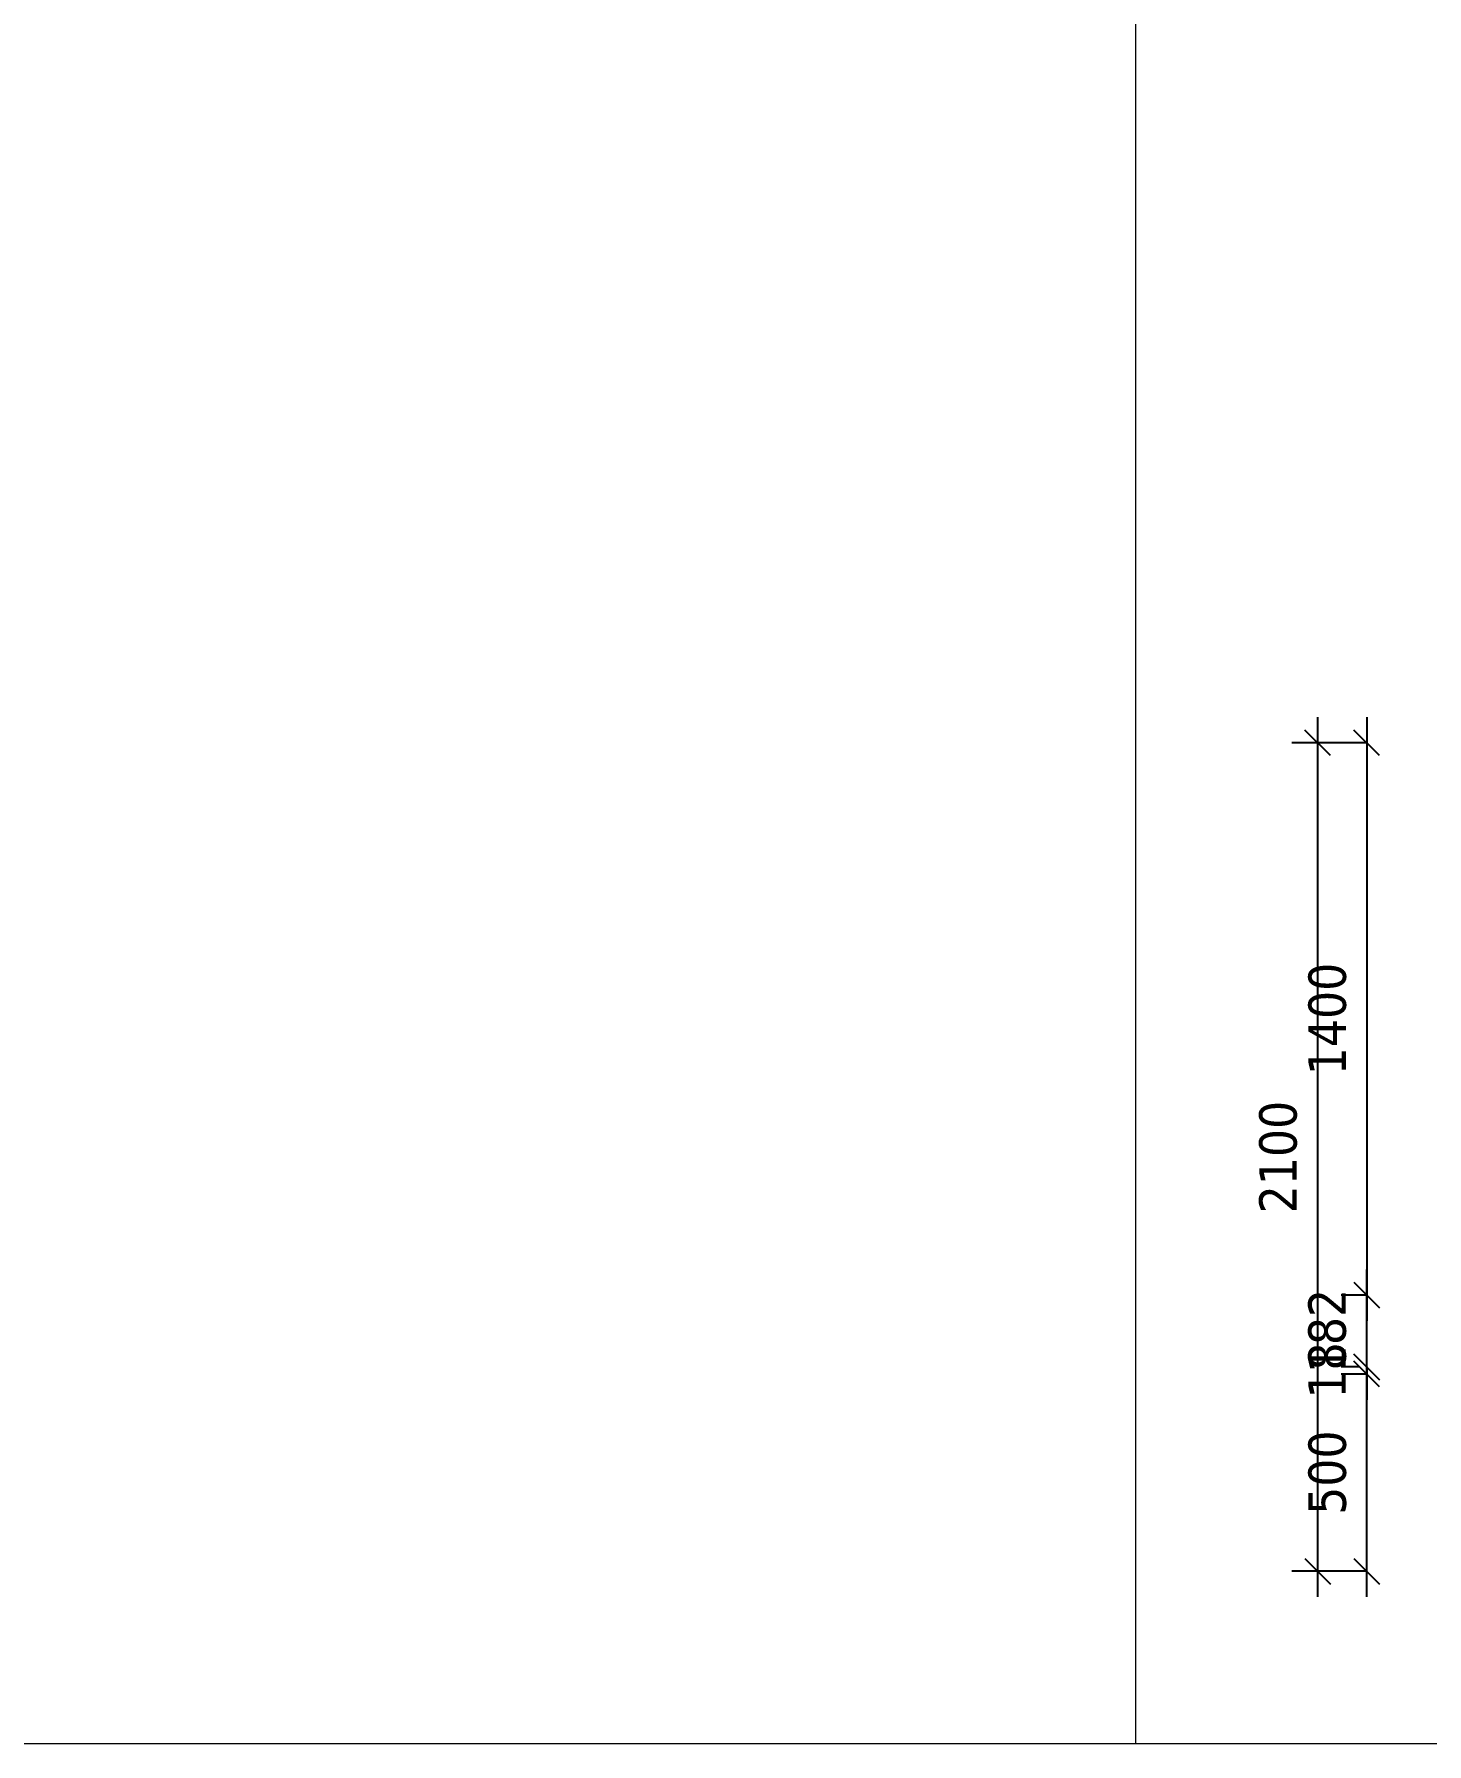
# Model space of a CAD drawing. Header units: millimetres. Extents: x 4065046 to 4134868, y -1476535 to -1460275.
# Drawn here: x 4081011 to 4084540, y -1476535 to -1472202 of the extents above; entities that cross this region are included whole.
import ezdxf

# ---------------------------------------------------------------- set-up
doc = ezdxf.new("R2010")
doc.units = ezdxf.units.MM
doc.header["$LTSCALE"] = 15
doc.header["$PDMODE"] = 35
doc.styles.add('ROMANS', font='tahoma.ttf')
doc.dimstyles.new('MD50', dxfattribs={"dimscale": 50, "dimtxt": 1.9, "dimasz": 1.3, "dimexe": 1.3, "dimexo": 2.38, "dimgap": 1, "dimtad": 1, "dimdec": 0, "dimzin": 3, "dimdsep": 46, "dimtxsty": 'ROMANS', "dimblk": 'OBLIQUE', "dimcen": -1.9, "dimdle": 1.3, "dimclrd": 150, "dimclre": 150, "dimclrt": 256, "dimadec": 0, "dimazin": 0, "dimtfac": 1, "dimtdec": 0, "dimtix": 1, "dimtmove": 2, "dimatfit": 3, "dimfxl": 1, "dimtolj": 1, "dimtzin": 3, "dimarcsym": 0})

# ---------------------------------------------------------------- blocks, each defined once
blk = doc.blocks.new('_Oblique')
at = {"color": 0, "linetype": 'ByBlock', "lineweight": -2}
blk.add_line((-0.5, -0.5), (0.5, 0.5), dxfattribs=at)
blk = doc.blocks.new('*D214')
at = {"color": 150, "lineweight": -2, "ltscale": 0.25, "transparency": 16777216}
for p, q in [((4084387.6, -1473932.9), (4084387.6, -1475462.9)), ((4084385.5, -1473997.9), (4084322.6, -1473997.9)), ((4084385.5, -1475397.9), (4084322.6, -1475397.9))]:
    blk.add_line(p, q, dxfattribs=at)
at = {"layer": 'Defpoints', "color": 0, "ltscale": 0.25, "transparency": 16777216}
for p in [(4084504.5, -1473997.9), (4084387.6, -1475397.9), (4084504.5, -1475397.9)]:
    blk.add_point(p, dxfattribs=at)
at = {"color": 150, "lineweight": -2, "ltscale": 0.25, "transparency": 16777216, "xscale": 65, "yscale": 65, "zscale": 65}
for p, rotation in [((4084387.6, -1473997.9), 90), ((4084387.6, -1475397.9), 270)]:
    blk.add_blockref('_Oblique', p, dxfattribs=dict(at, rotation=rotation))
at = {"lineweight": 20, "ltscale": 0.25, "transparency": 16777216, "insert": (4084288.1, -1474697.9), "char_height": 95, "attachment_point": 5, "rotation": 90, "style": 'ROMANS'}
blk.add_mtext('\\A1;1400', dxfattribs=at)
blk = doc.blocks.new('*D215')
at = {"color": 150, "lineweight": -2, "ltscale": 0.25, "transparency": 16777216}
for p, q in [((4084262.9, -1473932.9), (4084262.9, -1476162.9)), ((4084385.5, -1473997.9), (4084197.9, -1473997.9)), ((4084385.5, -1476097.9), (4084197.9, -1476097.9))]:
    blk.add_line(p, q, dxfattribs=at)
at = {"layer": 'Defpoints', "color": 0, "ltscale": 0.25, "transparency": 16777216}
for p in [(4084504.5, -1473997.9), (4084262.9, -1476097.9), (4084504.5, -1476097.9)]:
    blk.add_point(p, dxfattribs=at)
at = {"color": 150, "lineweight": -2, "ltscale": 0.25, "transparency": 16777216, "xscale": 65, "yscale": 65, "zscale": 65}
for p, rotation in [((4084262.9, -1473997.9), 90), ((4084262.9, -1476097.9), 270)]:
    blk.add_blockref('_Oblique', p, dxfattribs=dict(at, rotation=rotation))
at = {"lineweight": 20, "ltscale": 0.25, "transparency": 16777216, "insert": (4084163.4, -1475047.9), "char_height": 95, "attachment_point": 5, "rotation": 90, "style": 'ROMANS'}
blk.add_mtext('\\A1;2100', dxfattribs=at)
blk = doc.blocks.new('*D216')
at = {"color": 150, "lineweight": -2, "ltscale": 0.25, "transparency": 16777216}
for p, q in [((4084387.6, -1476162.9), (4084387.6, -1475532.9)), ((4084385.5, -1475597.9), (4084322.6, -1475597.9)), ((4084385.5, -1476097.9), (4084322.6, -1476097.9))]:
    blk.add_line(p, q, dxfattribs=at)
at = {"layer": 'Defpoints', "color": 0, "ltscale": 0.25, "transparency": 16777216}
for p in [(4084387.6, -1475597.9), (4084504.5, -1475597.9), (4084504.5, -1476097.9)]:
    blk.add_point(p, dxfattribs=at)
at = {"color": 150, "lineweight": -2, "ltscale": 0.25, "transparency": 16777216, "xscale": 65, "yscale": 65, "zscale": 65}
for p, rotation in [((4084387.6, -1475597.9), 90), ((4084387.6, -1476097.9), 270)]:
    blk.add_blockref('_Oblique', p, dxfattribs=dict(at, rotation=rotation))
at = {"lineweight": 20, "ltscale": 0.25, "transparency": 16777216, "insert": (4084288.1, -1475847.9), "char_height": 95, "attachment_point": 5, "rotation": 90, "style": 'ROMANS'}
blk.add_mtext('\\A1;500', dxfattribs=at)
blk = doc.blocks.new('*D217')
at = {"color": 150, "lineweight": -2, "ltscale": 0.25, "transparency": 16777216}
for p, q in [((4084387.6, -1475579.9), (4084387.6, -1475514.9)), ((4084367.5, -1475579.9), (4084322.6, -1475579.9)), ((4084387.6, -1475597.9), (4084387.6, -1475579.9)), ((4084385.5, -1475597.9), (4084322.6, -1475597.9)), ((4084387.6, -1475597.9), (4084387.6, -1475662.9))]:
    blk.add_line(p, q, dxfattribs=at)
at = {"layer": 'Defpoints', "color": 0, "ltscale": 0.25, "transparency": 16777216}
for p in [(4084387.6, -1475579.9), (4084486.5, -1475579.9), (4084504.5, -1475597.9)]:
    blk.add_point(p, dxfattribs=at)
at = {"color": 150, "lineweight": -2, "ltscale": 0.25, "transparency": 16777216, "xscale": 65, "yscale": 65, "zscale": 65}
for p, rotation in [((4084387.6, -1475579.9), 270), ((4084387.6, -1475597.9), 90)]:
    blk.add_blockref('_Oblique', p, dxfattribs=dict(at, rotation=rotation))
at = {"lineweight": 20, "ltscale": 0.25, "transparency": 16777216, "insert": (4084287.9, -1475588.9), "char_height": 95, "attachment_point": 5, "rotation": 90, "style": 'ROMANS'}
blk.add_mtext('\\A1;18', dxfattribs=at)
blk = doc.blocks.new('*D218')
at = {"color": 150, "lineweight": -2, "ltscale": 0.25, "transparency": 16777216}
for p, q in [((4084387.6, -1475397.9), (4084387.6, -1475332.9)), ((4084367.5, -1475397.9), (4084322.6, -1475397.9)), ((4084387.6, -1475579.9), (4084387.6, -1475397.9)), ((4084367.5, -1475579.9), (4084322.6, -1475579.9)), ((4084387.6, -1475579.9), (4084387.6, -1475644.9))]:
    blk.add_line(p, q, dxfattribs=at)
at = {"layer": 'Defpoints', "color": 0, "ltscale": 0.25, "transparency": 16777216}
for p in [(4084387.6, -1475397.9), (4084486.5, -1475397.9), (4084486.5, -1475579.9)]:
    blk.add_point(p, dxfattribs=at)
at = {"color": 150, "lineweight": -2, "ltscale": 0.25, "transparency": 16777216, "xscale": 65, "yscale": 65, "zscale": 65}
for p, rotation in [((4084387.6, -1475397.9), 270), ((4084387.6, -1475579.9), 90)]:
    blk.add_blockref('_Oblique', p, dxfattribs=dict(at, rotation=rotation))
at = {"lineweight": 20, "ltscale": 0.25, "transparency": 16777216, "insert": (4084287.9, -1475488.9), "char_height": 95, "attachment_point": 5, "rotation": 90, "style": 'ROMANS'}
blk.add_mtext('\\A1;182', dxfattribs=at)

msp = doc.modelspace()

# ---------------------------------------------------------------- linework, layer by layer
at = {"color": 0, "lineweight": 20, "ltscale": 0.25}
msp.add_line((4083801.8, -1460274.6), (4083801.8, -1476535.2), dxfattribs=at)
at = {"lineweight": 20, "ltscale": 0.25}
msp.add_lwpolyline([(4065045.8, -1460274.6), (4134868, -1460274.6), (4134868, -1476535.2), (4065045.8, -1476535.2)], close=True, dxfattribs=at)
msp.add_lwpolyline([(4100849.7, -1476535.2), (4065045.8, -1476535.2), (4065045.8, -1464611.6)], dxfattribs=at)

# ---------------------------------------------------------------- dimensions: what is measured, and where the dimension line sits
at = {"color": 0, "lineweight": 20, "ltscale": 0.25}
for base, p1, p2, picture, middle in [((4084262.9, -1476097.9), (4084504.5, -1473997.9), (4084504.5, -1476097.9), '*D215', (4084163.4, -1475047.9)), ((4084387.6, -1475397.9), (4084504.5, -1473997.9), (4084504.5, -1475397.9), '*D214', (4084288.1, -1474697.9)), ((4084387.6, -1475397.9), (4084486.5, -1475579.9), (4084486.5, -1475397.9), '*D218', (4084287.9, -1475488.9)), ((4084387.6, -1475579.9), (4084504.5, -1475597.9), (4084486.5, -1475579.9), '*D217', (4084287.9, -1475588.9)), ((4084387.6, -1475597.9), (4084504.5, -1476097.9), (4084504.5, -1475597.9), '*D216', (4084288.1, -1475847.9))]:
    dim = msp.add_linear_dim(base=base, p1=p1, p2=p2, angle=90, dimstyle='MD50', dxfattribs=at)
    dim.commit()
    dim.dimension.update_dxf_attribs({"geometry": picture, "text_midpoint": middle})

doc.saveas('drawing.dxf')
